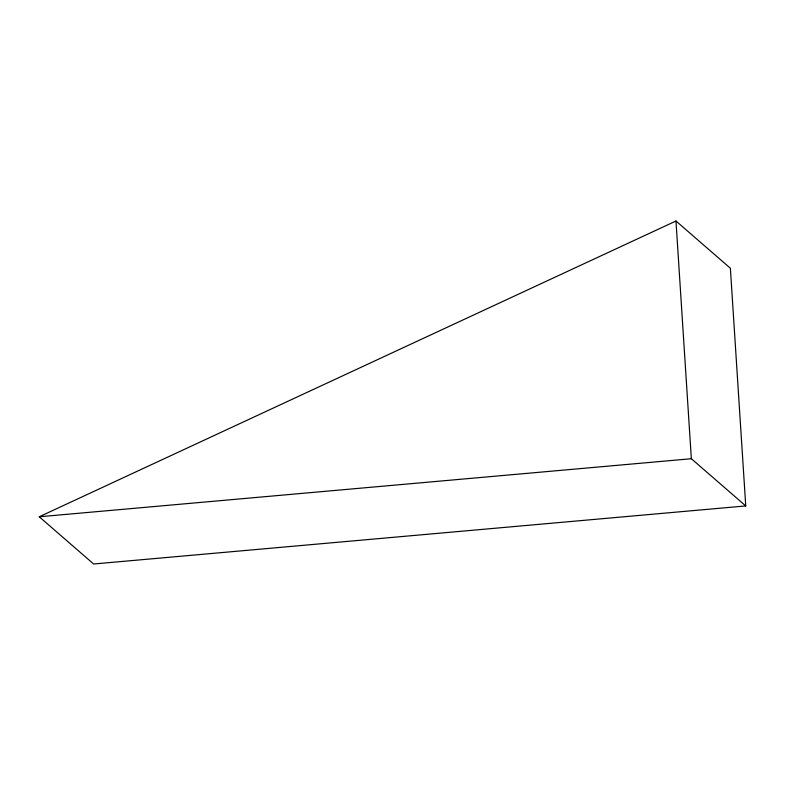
<?xml version="1.0" encoding="UTF-8"?>
<svg xmlns="http://www.w3.org/2000/svg" width="785" height="785" viewBox="0 0 785 785"><rect width="100%" height="100%" fill="white"/><g stroke="black" fill="none" stroke-linecap="round" stroke-linejoin="round"><path stroke-width="1.18" d="M39.25 516.775L675.973 221.007L730.374 268.225L745.75 505.933L93.65 563.993L39.25 516.775L691.349 458.725L745.75 505.933M675.973 221.007L691.349 458.725"/></g></svg>
